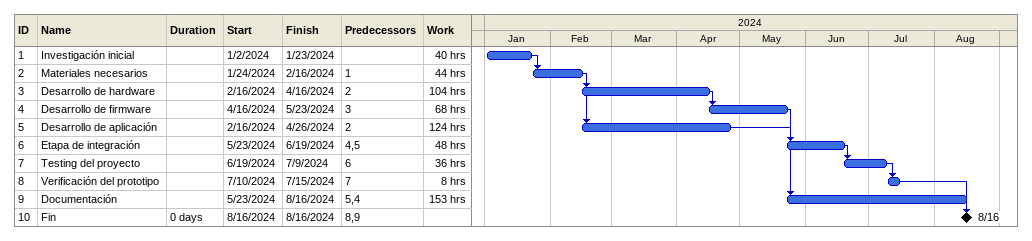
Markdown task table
| ID | Task | Duration | Start | Finish | Predecessors | Work (h) |
|---|---|---|---|---|---|---|
| 1 | Investigación inicial |  | 2024-01-02 | 2024-01-23 |  | 40 |
| 2 | Materiales necesarios |  | 2024-01-24 | 2024-02-16 | 1 | 44 |
| 3 | Desarrollo de hardware |  | 2024-02-16 | 2024-04-16 | 2 | 104 |
| 4 | Desarrollo de firmware |  | 2024-04-16 | 2024-05-23 | 3 | 68 |
| 5 | Desarrollo de aplicación |  | 2024-02-16 | 2024-04-26 | 2 | 124 |
| 6 | Etapa de integración |  | 2024-05-23 | 2024-06-19 | 4, 5 | 48 |
| 7 | Testing del proyecto |  | 2024-06-19 | 2024-07-09 | 6 | 36 |
| 8 | Verificación del prototipo |  | 2024-07-10 | 2024-07-15 | 7 | 8 |
| 9 | Documentación |  | 2024-05-23 | 2024-08-16 | 5, 4 | 153 |
| 10 | Fin | 0d | 2024-08-16 | 2024-08-16 | 8, 9 |  |
